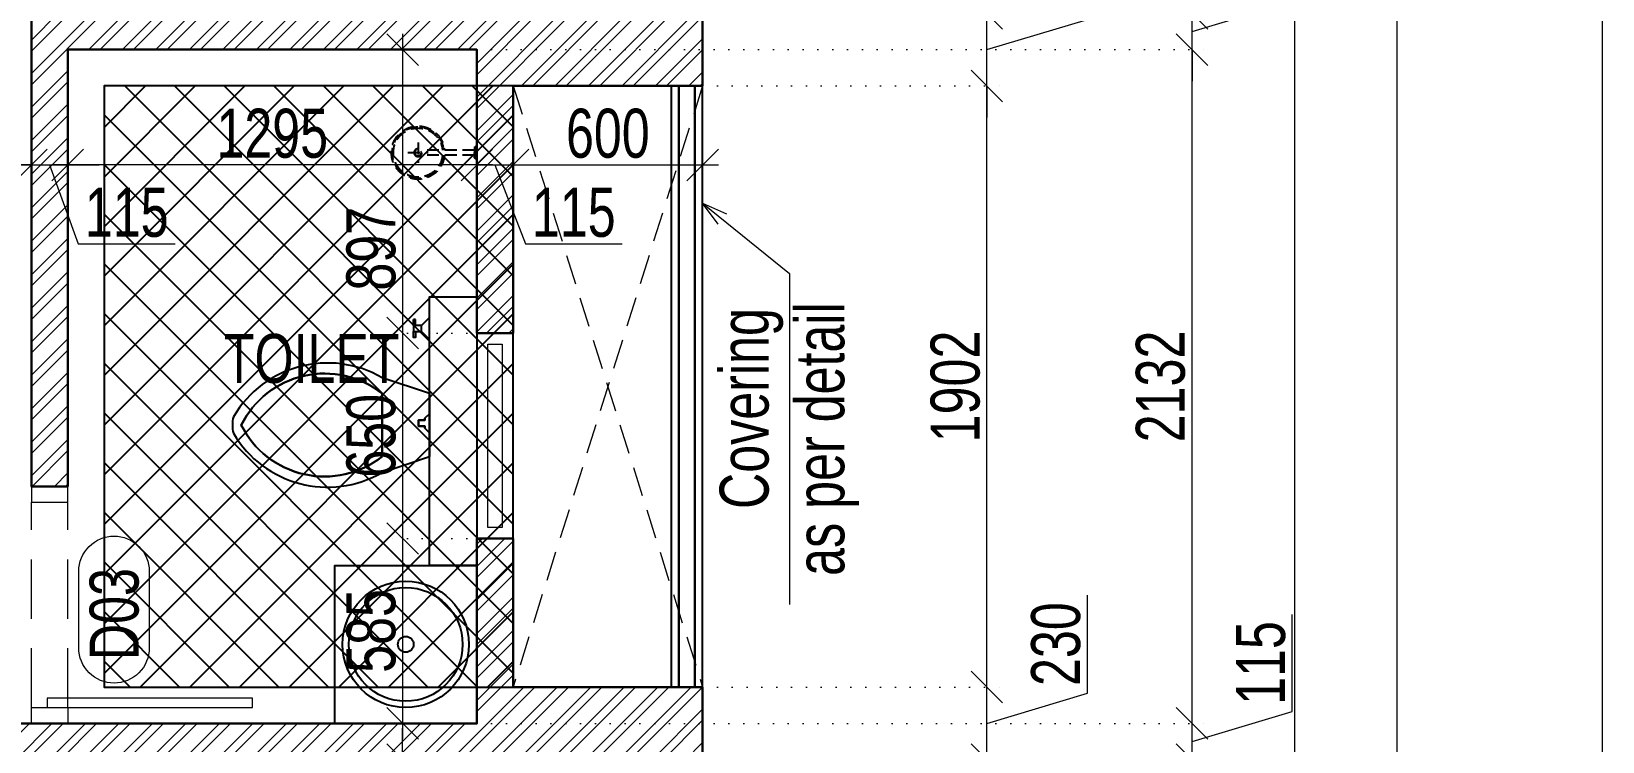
# Model space of a CAD drawing. Header units: inches. Extents: x 785882 to 928568, y 496782 to 576896.
# Drawn here: x 882487 to 887462, y 519789 to 522037 of the extents above; entities that cross this region are included whole.
import ezdxf
from ezdxf.enums import TextEntityAlignment as Align

# ---------------------------------------------------------------- set-up
doc = ezdxf.new("R2010")
doc.units = ezdxf.units.IN
doc.header["$LTSCALE"] = 750
doc.header["$MEASUREMENT"] = 0
for name, pattern in [('DOT', [0.25, 0, -0.25]), ('HIDDEN', [0.375, 0.25, -0.125]), ('HIDDEN2', [0.1875, 0.125, -0.0625])]:
    doc.linetypes.add(name, pattern=pattern)
for name, color, linetype, lineweight in [('DIMENSION WORKING-MSA', 222, 'Continuous', 13), ('DOOR NO-MSA', 4, 'Continuous', 9), ('DOOR-MSA', 50, 'Continuous', 13), ('DOTTED LINE-MSA', 3, 'HIDDEN2', 13), ('ELE-01-MSA', 7, 'Continuous', 30), ('TEXT DETAIL-MSA', 212, 'Continuous', 13), ('TEXT ROOM NAME-MSA', 210, 'Continuous', 13), ('WALL HATCH-MSA', 251, 'Continuous', 9), ('WALL-MSA', 32, 'Continuous', 30), ('WINDOW-MSA', 50, 'Continuous', 13)]:
    doc.layers.add(name, color=color, linetype=linetype, lineweight=lineweight)
for name, color, linetype in [('ELE-02-MSA', 4, 'Continuous'), ('HATCH-SUNK 300MM-MSA', 47, 'Continuous'), ('P.FIXTURE', 7, 'Continuous')]:
    doc.layers.add(name, color=color, linetype=linetype)
doc.styles.add('125', font='swisscl.ttf', dxfattribs={"height": 125})
doc.styles.add('AR', font='swisscl.ttf')
doc.styles.add('ARIAL', font='swisscl.ttf', dxfattribs={"height": 360})
doc.styles.add('Arial-Reg+0.8Sc', font='swisscl.ttf')
doc.styles.add('MtXpl_Swis721_LtCn_B', font='swisscl.ttf')
doc.dimstyles.new('100 K.T', dxfattribs={"dimtxt": 360, "dimasz": 80, "dimexe": 0.18, "dimexo": 0.0625, "dimgap": 1, "dimtad": 1, "dimdec": 0, "dimzin": 0, "dimdsep": 46, "dimtxsty": 'ARIAL', "dimblk": 'DOT', "dimcen": 0.09, "dimse1": 1, "dimse2": 1, "dimclrd": 50, "dimclrt": 256, "dimadec": 0, "dimazin": 0, "dimtfac": 1, "dimtdec": 0, "dimtofl": 0, "dimtmove": 1, "dimatfit": 0, "dimfxl": 1, "dimtolj": 1, "dimtzin": 0, "dimlwd": -1, "dimarcsym": 0})
doc.dimstyles.new('WORKING DIM', dxfattribs={"dimtxt": 155, "dimasz": 100, "dimexe": 50, "dimexo": 0, "dimgap": 20, "dimtad": 1, "dimdec": 0, "dimzin": 0, "dimdsep": 46, "dimtxsty": 'AR', "dimblk": 'OBLIQUE', "dimcen": 0.09, "dimdle": 50, "dimclrd": 256, "dimclre": 250, "dimclrt": 256, "dimadec": 0, "dimazin": 0, "dimtfac": 1, "dimtdec": 0, "dimtofl": 0, "dimtmove": 1, "dimatfit": 0, "dimfxl": 1, "dimtolj": 1, "dimtzin": 0, "dimlwd": -1, "dimlwe": -1, "dimarcsym": 0})
pattern_1 = [(45, (36976.4, 0), (-53.0330086, 53.0330086), []), (45, (37011.755, 0), (-53.0330086, 53.0330086), [])]

# ---------------------------------------------------------------- blocks, each defined once
blk = doc.blocks.new('t4tgg34')
for points in [[(375405.3, -62759.1), (375390.8, -62744.6), (375390.8, -62738.4), (375370.8, -62738.4), (375370.8, -62719.7), (375390.8, -62719.7), (375390.8, -62713.4), (375405.3, -62699), (375405.3, -62635.1), (375255.5, -62585.2, 0.412342), (374784.6, -62708.9, 0.132891), (374784.6, -62761, 0.412336), (375255.5, -62884.7), (375405.3, -62834.8)], [(375255.5, -62834.8, -0.475238), (374809.5, -62734.9, -0.475243), (375255.5, -62635.1)]]:
    blk.add_lwpolyline(points, format="xyb", close=True)
blk.add_lwpolyline([(375255.5, -62834.8), (375255.5, -62635.1, 0.475243), (374809.5, -62734.9, 0.475238), (375255.5, -62834.8, 0.489246)], format="xyb")
blk.add_lwpolyline([(375405.3, -62635.1), (375405.3, -62699), (375390.8, -62713.4), (375390.8, -62719.7), (375370.8, -62719.7), (375370.8, -62738.4), (375390.8, -62738.4), (375390.8, -62744.6), (375405.3, -62759.1), (375405.3, -62699), (375405.3, -62834.8)])
blk = doc.blocks.new('9')
at = {"linetype": 'Continuous'}
for p, q in [((709869.5, -390414.7), (709869.5, -390433.8)), ((709875.9, -390414.7), (709875.9, -390433.8)), ((709875.9, -390433.8), (709869.5, -390433.8))]:
    blk.add_line(p, q, dxfattribs=at)
for points in [[(709875.9, -390395.7), (709875.9, -390376.6), (709869.5, -390376.6), (709869.5, -390395.7)], [(709894.9, -390395.7), (709920.3, -390370.3), (709920.3, -390440.1), (709894.9, -390414.7)]]:
    blk.add_lwpolyline(points, dxfattribs=at)
blk.add_lwpolyline([(709894.9, -390414.7), (709869.5, -390414.7), (709869.5, -390395.7), (709894.9, -390395.7)], close=True, dxfattribs=at)
blk = doc.blocks.new('SHOWE')
at = {"linetype": 'HIDDEN', "ltscale": 0.2}
for p, q in [((3964261.3, -1171717.9), (3964261.3, -1171674.7)), ((3964261.3, -1171674.7), (3964263.3, -1171674.7)), ((3964264.2, -1171676.3), (3964264.2, -1171716.3)), ((3964268.7, -1171680.5), (3964268.7, -1171696.3)), ((3964268.7, -1171688.6), (3964437.5, -1171688.6)), ((3964268.7, -1171712), (3964268.7, -1171696.3)), ((3964268.7, -1171704), (3964437.5, -1171704)), ((3964479.2, -1171696.3), (3964415.6, -1171696.3)), ((3964447.4, -1171664.5), (3964447.4, -1171728.1)), ((3964261.3, -1171717.9), (3964263.3, -1171717.9))]:
    blk.add_line(p, q, dxfattribs=at)
for radius in [12.5, 10.6]:
    blk.add_circle((3964447.4, -1171696.3), radius, dxfattribs=at)
for centre, radius, start, end in [((3964447.4, -1171696.3), 84.1, 185.2383, 174.7617), ((3964447.4, -1171696.3), 81.4, 185.4105, 174.5895), ((3964447.4, -1171696.3), 78, 185.6496, 174.3504), ((3964262.4, -1171676.3), 1.76, 358.0282, 62.0821), ((3964259.8, -1171685.3), 10.1, 28.3436, 64.2104), ((3964262.4, -1171716.3), 1.76, 297.9179, 1.9718), ((3964259.8, -1171707.2), 10.1, 295.7896, 331.6564)]:
    blk.add_arc(centre, radius, start, end, dxfattribs=at)
blk = doc.blocks.new('A$C59c041b7')
at = {"layer": 'HATCH-SUNK 300MM-MSA', "transparency": 33554559}
h = blk.add_hatch(dxfattribs=at)
h.set_pattern_fill('ANSI37', color=256, scale=35)
h.set_pattern_definition([(45, (0, 0), (-78.57724, 78.57724), []), (135, (0, 0), (-78.57724, -78.57724), [])])
h.paths.add_polyline_path([(20726.4, -41339.9), (19431, -41339.9), (19431, -43242.1), (20726.4, -43242.1)])
at = {"layer": 'HATCH-SUNK 300MM-MSA'}
blk.add_lwpolyline([(20726.4, -41339.9), (19431, -41339.9), (19431, -43242.1), (20726.4, -43242.1)], close=True, dxfattribs=at)
blk = doc.blocks.new('_Dot')
at = {"linetype": 'ByBlock', "lineweight": -2}
blk.add_line((-0.5, 0), (-1, 0), dxfattribs=at)
at = {"linetype": 'ByBlock', "const_width": 0.5}
blk.add_lwpolyline([(-0.25, 0, 1), (0.25, 0, 1)], format="xyb", close=True, dxfattribs=at)
blk = doc.blocks.new('Win-Tag-03')
blk.add_lwpolyline([(-130, 120), (130, 120, -0.414214), (250, 0), (250, 0, -0.414214), (130, -120), (-130, -120, -0.414214), (-250, 0), (-250, 0, -0.414214)], format="xyb", close=True)
blk = doc.blocks.new('A$Ca69f7aba')
at = {"layer": 'WINDOW-MSA', "ltscale": 5000}
for points in [[(-750, 0), (-700, 0), (-700, -115), (-750, -115)], [(0, 0), (-50, 0), (-50, -115), (0, -115)], [(-50, -50), (-50, -700), (-80, -700), (-80, -50)]]:
    blk.add_lwpolyline(points, close=True, dxfattribs=at)
at = {"layer": 'WINDOW-MSA', "linetype": 'HIDDEN'}
blk.add_lwpolyline([(-50, 0), (-700, 0)], dxfattribs=at)
at = {"layer": 'WINDOW-MSA', "linetype": 'HIDDEN', "elevation": 0}
blk.add_lwpolyline([(-50, -115), (-700, -115)], dxfattribs=at)
blk = doc.blocks.new('_Oblique')
at = {"color": 0, "linetype": 'ByBlock', "lineweight": -2}
blk.add_line((-0.5, -0.5), (0.5, 0.5), dxfattribs=at)
blk = doc.blocks.new('*D2269')
at = {"layer": 'Defpoints', "color": 0, "ltscale": 0.25, "transparency": 16777216}
for p in [(884612.3, 519961.9), (885512.3, 519961.9), (884612.3, 519731.9)]:
    blk.add_point(p, dxfattribs=at)
at = {"layer": 'DIMENSION WORKING-MSA', "ltscale": 0.25, "transparency": 16777216}
for p, q in [((885830.7, 519942.4), (885830.7, 520253.1)), ((885512.3, 519961.9), (885512.3, 520061.9)), ((885512.3, 519731.9), (885512.3, 519961.9)), ((885512.3, 519846.9), (885830.7, 519942.4)), ((885512.3, 519731.9), (885512.3, 519631.9))]:
    blk.add_line(p, q, dxfattribs=at)
at = {"layer": 'DIMENSION WORKING-MSA', "color": 250, "linetype": 'DOT', "ltscale": 0.25, "transparency": 16777216}
for p, q in [((884612.3, 519961.9), (885562.3, 519961.9)), ((884612.3, 519731.9), (885562.3, 519731.9))]:
    blk.add_line(p, q, dxfattribs=at)
at = {"layer": 'DIMENSION WORKING-MSA', "ltscale": 0.25, "transparency": 16777216, "xscale": 100, "yscale": 100, "zscale": 100}
for p, rotation in [((885512.3, 519961.9), 270), ((885512.3, 519731.9), 90)]:
    blk.add_blockref('_Oblique', p, dxfattribs=dict(at, rotation=rotation))
at = {"layer": 'DIMENSION WORKING-MSA', "ltscale": 0.25, "transparency": 16777216, "insert": (885731.3, 520097.7), "char_height": 155, "attachment_point": 5, "rotation": 90, "style": 'AR'}
blk.add_mtext('\\A1;230', dxfattribs=at)
blk = doc.blocks.new('*D2270')
at = {"layer": 'Defpoints', "color": 0, "ltscale": 0.25, "transparency": 16777216}
for p in [(884612.3, 521864.1), (885512.3, 521864.1), (884612.3, 519961.9)]:
    blk.add_point(p, dxfattribs=at)
at = {"layer": 'DIMENSION WORKING-MSA', "ltscale": 0.25, "transparency": 16777216}
blk.add_line((885512.3, 519911.9), (885512.3, 521914.1), dxfattribs=at)
at = {"layer": 'DIMENSION WORKING-MSA', "color": 250, "linetype": 'DOT', "ltscale": 0.25, "transparency": 16777216}
for p, q in [((884612.3, 521864.1), (885562.3, 521864.1)), ((884612.3, 519961.9), (885562.3, 519961.9))]:
    blk.add_line(p, q, dxfattribs=at)
at = {"layer": 'DIMENSION WORKING-MSA', "ltscale": 0.25, "transparency": 16777216, "xscale": 100, "yscale": 100, "zscale": 100}
for p, rotation in [((885512.3, 521864.1), 90), ((885512.3, 519961.9), 270)]:
    blk.add_blockref('_Oblique', p, dxfattribs=dict(at, rotation=rotation))
at = {"layer": 'DIMENSION WORKING-MSA', "ltscale": 0.25, "transparency": 16777216, "insert": (885412.9, 520913), "char_height": 155, "attachment_point": 5, "rotation": 90, "style": 'AR'}
blk.add_mtext('\\A1;1902', dxfattribs=at)
blk = doc.blocks.new('*D2271')
at = {"layer": 'Defpoints', "color": 0, "ltscale": 0.25, "transparency": 16777216}
for p in [(884612.3, 522094.1), (885512.3, 522094.1), (884612.3, 521864.1)]:
    blk.add_point(p, dxfattribs=at)
at = {"layer": 'DIMENSION WORKING-MSA', "ltscale": 0.25, "transparency": 16777216}
for p, q in [((885830.7, 522074.6), (885830.7, 522385.3)), ((885512.3, 522094.1), (885512.3, 522194.1)), ((885512.3, 521864.1), (885512.3, 522094.1)), ((885512.3, 521979.1), (885830.7, 522074.6)), ((885512.3, 521864.1), (885512.3, 521764.1))]:
    blk.add_line(p, q, dxfattribs=at)
at = {"layer": 'DIMENSION WORKING-MSA', "color": 250, "linetype": 'DOT', "ltscale": 0.25, "transparency": 16777216}
for p, q in [((884612.3, 522094.1), (885562.3, 522094.1)), ((884612.3, 521864.1), (885562.3, 521864.1))]:
    blk.add_line(p, q, dxfattribs=at)
at = {"layer": 'DIMENSION WORKING-MSA', "ltscale": 0.25, "transparency": 16777216, "xscale": 100, "yscale": 100, "zscale": 100}
for p, rotation in [((885512.3, 522094.1), 270), ((885512.3, 521864.1), 90)]:
    blk.add_blockref('_Oblique', p, dxfattribs=dict(at, rotation=rotation))
at = {"layer": 'DIMENSION WORKING-MSA', "ltscale": 0.25, "transparency": 16777216, "insert": (885731.3, 522229.9), "char_height": 155, "attachment_point": 5, "rotation": 90, "style": 'AR'}
blk.add_mtext('\\A1;230', dxfattribs=at)
blk = doc.blocks.new('*D2198')
at = {"layer": 'Defpoints', "color": 0, "ltscale": 0.25, "transparency": 16777216}
for p in [(883897.3, 519846.9), (886162.3, 519846.9), (884612.3, 519731.9)]:
    blk.add_point(p, dxfattribs=at)
at = {"layer": 'DIMENSION WORKING-MSA', "ltscale": 0.25, "transparency": 16777216}
for p, q in [((886479.5, 519884.5), (886479.5, 520191.4)), ((886162.3, 519846.9), (886162.3, 519946.9)), ((886162.3, 519789.4), (886479.5, 519884.5)), ((886162.3, 519731.9), (886162.3, 519846.9)), ((886162.3, 519731.9), (886162.3, 519631.9))]:
    blk.add_line(p, q, dxfattribs=at)
at = {"layer": 'DIMENSION WORKING-MSA', "color": 250, "linetype": 'DOT', "ltscale": 0.25, "transparency": 16777216}
for p, q in [((883897.3, 519846.9), (886212.3, 519846.9)), ((884612.3, 519731.9), (886212.3, 519731.9))]:
    blk.add_line(p, q, dxfattribs=at)
at = {"layer": 'DIMENSION WORKING-MSA', "ltscale": 0.25, "transparency": 16777216, "xscale": 100, "yscale": 100, "zscale": 100}
for p, rotation in [((886162.3, 519846.9), 270), ((886162.3, 519731.9), 90)]:
    blk.add_blockref('_Oblique', p, dxfattribs=dict(at, rotation=rotation))
at = {"layer": 'DIMENSION WORKING-MSA', "ltscale": 0.25, "transparency": 16777216, "insert": (886380.4, 520037.9), "char_height": 155, "attachment_point": 5, "rotation": 90, "style": 'AR'}
blk.add_mtext('\\A1;115', dxfattribs=at)
blk = doc.blocks.new('*D2199')
at = {"layer": 'Defpoints', "color": 0, "ltscale": 0.25, "transparency": 16777216}
for p in [(883897.3, 521979.1), (886162.3, 521979.1), (883897.3, 519846.9)]:
    blk.add_point(p, dxfattribs=at)
at = {"layer": 'DIMENSION WORKING-MSA', "ltscale": 0.25, "transparency": 16777216}
blk.add_line((886162.3, 519796.9), (886162.3, 522029.1), dxfattribs=at)
at = {"layer": 'DIMENSION WORKING-MSA', "color": 250, "linetype": 'DOT', "ltscale": 0.25, "transparency": 16777216}
for p, q in [((883897.3, 521979.1), (886212.3, 521979.1)), ((883897.3, 519846.9), (886212.3, 519846.9))]:
    blk.add_line(p, q, dxfattribs=at)
at = {"layer": 'DIMENSION WORKING-MSA', "ltscale": 0.25, "transparency": 16777216, "xscale": 100, "yscale": 100, "zscale": 100}
for p, rotation in [((886162.3, 521979.1), 90), ((886162.3, 519846.9), 270)]:
    blk.add_blockref('_Oblique', p, dxfattribs=dict(at, rotation=rotation))
at = {"layer": 'DIMENSION WORKING-MSA', "ltscale": 0.25, "transparency": 16777216, "insert": (886062.9, 520913), "char_height": 155, "attachment_point": 5, "rotation": 90, "style": 'AR'}
blk.add_mtext('\\A1;2132', dxfattribs=at)
blk = doc.blocks.new('*D2200')
at = {"layer": 'Defpoints', "color": 0, "ltscale": 0.25, "transparency": 16777216}
for p in [(884612.3, 522094.1), (886162.3, 522094.1), (883897.3, 521979.1)]:
    blk.add_point(p, dxfattribs=at)
at = {"layer": 'DIMENSION WORKING-MSA', "ltscale": 0.25, "transparency": 16777216}
for p, q in [((886479.5, 522131.7), (886479.5, 522438.6)), ((886162.3, 522094.1), (886162.3, 522194.1)), ((886162.3, 522036.6), (886479.5, 522131.7)), ((886162.3, 521979.1), (886162.3, 522094.1)), ((886162.3, 521979.1), (886162.3, 521879.1))]:
    blk.add_line(p, q, dxfattribs=at)
at = {"layer": 'DIMENSION WORKING-MSA', "color": 250, "linetype": 'DOT', "ltscale": 0.25, "transparency": 16777216}
for p, q in [((884612.3, 522094.1), (886212.3, 522094.1)), ((883897.3, 521979.1), (886212.3, 521979.1))]:
    blk.add_line(p, q, dxfattribs=at)
at = {"layer": 'DIMENSION WORKING-MSA', "ltscale": 0.25, "transparency": 16777216, "xscale": 100, "yscale": 100, "zscale": 100}
for p, rotation in [((886162.3, 522094.1), 270), ((886162.3, 521979.1), 90)]:
    blk.add_blockref('_Oblique', p, dxfattribs=dict(at, rotation=rotation))
at = {"layer": 'DIMENSION WORKING-MSA', "ltscale": 0.25, "transparency": 16777216, "insert": (886380.4, 522285.1), "char_height": 155, "attachment_point": 5, "rotation": 90, "style": 'AR'}
blk.add_mtext('\\A1;115', dxfattribs=at)
blk = doc.blocks.new('*D2187')
at = {"layer": 'Defpoints', "color": 0, "ltscale": 0.25, "transparency": 16777216}
for p in [(884012.3, 563204), (886812.3, 563204), (884012.3, 504339.5)]:
    blk.add_point(p, dxfattribs=at)
at = {"layer": 'DIMENSION WORKING-MSA', "ltscale": 0.25, "transparency": 16777216}
blk.add_line((886812.3, 504289.5), (886812.3, 563254), dxfattribs=at)
at = {"layer": 'DIMENSION WORKING-MSA', "color": 250, "linetype": 'DOT', "ltscale": 0.25, "transparency": 16777216}
for p, q in [((884012.3, 563204), (886862.3, 563204)), ((884012.3, 504339.5), (886862.3, 504339.5))]:
    blk.add_line(p, q, dxfattribs=at)
at = {"layer": 'DIMENSION WORKING-MSA', "ltscale": 0.25, "transparency": 16777216, "xscale": 100, "yscale": 100, "zscale": 100}
for p, rotation in [((886812.3, 563204), 90), ((886812.3, 504339.5), 270)]:
    blk.add_blockref('_Oblique', p, dxfattribs=dict(at, rotation=rotation))
at = {"layer": 'DIMENSION WORKING-MSA', "ltscale": 0.25, "transparency": 16777216, "insert": (886712.9, 533771.7), "char_height": 155, "attachment_point": 5, "rotation": 90, "style": 'AR'}
blk.add_mtext('\\A1;58865', dxfattribs=at)
blk = doc.blocks.new('*D1321')
at = {"layer": 'Defpoints', "color": 0, "ltscale": 0.25, "transparency": 16777216}
for p in [(883662.3, 519731.9), (883912.3, 519731.9), (883912.3, 519514)]:
    blk.add_point(p, dxfattribs=at)
at = {"layer": 'DIMENSION WORKING-MSA', "ltscale": 0.25, "transparency": 16777216}
for p, q in [((883662.3, 519731.9), (883662.3, 519831.9)), ((883662.3, 519514), (883662.3, 519731.9)), ((883662.3, 519622.9), (883412.3, 519527.5)), ((883412.3, 519527.5), (883412.3, 519217)), ((883662.3, 519514), (883662.3, 519414))]:
    blk.add_line(p, q, dxfattribs=at)
at = {"layer": 'DIMENSION WORKING-MSA', "color": 250, "linetype": 'DOT', "ltscale": 0.25, "transparency": 16777216}
for p, q in [((883912.3, 519731.9), (883612.3, 519731.9)), ((883912.3, 519514), (883612.3, 519514))]:
    blk.add_line(p, q, dxfattribs=at)
at = {"layer": 'DIMENSION WORKING-MSA', "ltscale": 0.25, "transparency": 16777216, "xscale": 100, "yscale": 100, "zscale": 100}
for p, rotation in [((883662.3, 519731.9), 270), ((883662.3, 519514), 90)]:
    blk.add_blockref('_Oblique', p, dxfattribs=dict(at, rotation=rotation))
at = {"layer": 'DIMENSION WORKING-MSA', "ltscale": 0.25, "transparency": 16777216, "insert": (883312.9, 519372.2), "char_height": 155, "attachment_point": 5, "rotation": 90, "style": 'AR'}
blk.add_mtext('\\A1;218', dxfattribs=at)
blk = doc.blocks.new('*D1322')
at = {"layer": 'Defpoints', "color": 0, "ltscale": 0.25, "transparency": 16777216}
for p in [(883662.3, 521979.1, 0), (883662.3, 521081.9), (883912.3, 521081.9)]:
    blk.add_point(p, dxfattribs=at)
at = {"layer": 'DIMENSION WORKING-MSA', "ltscale": 0.25, "transparency": 16777216}
blk.add_line((883662.3, 522029.1), (883662.3, 521031.9), dxfattribs=at)
at = {"layer": 'DIMENSION WORKING-MSA', "color": 250, "linetype": 'DOT', "ltscale": 0.25, "transparency": 16777216}
for p, q in [((883662.3, 521979.1), (883712.3, 521979.1)), ((883912.3, 521081.9), (883612.3, 521081.9))]:
    blk.add_line(p, q, dxfattribs=at)
at = {"layer": 'DIMENSION WORKING-MSA', "ltscale": 0.25, "transparency": 16777216, "xscale": 100, "yscale": 100, "zscale": 100}
for p, rotation in [((883662.3, 521979.1), 90), ((883662.3, 521081.9), 270)]:
    blk.add_blockref('_Oblique', p, dxfattribs=dict(at, rotation=rotation))
at = {"layer": 'DIMENSION WORKING-MSA', "ltscale": 0.25, "transparency": 16777216, "insert": (883562.9, 521349), "char_height": 155, "attachment_point": 5, "rotation": 90, "style": 'AR'}
blk.add_mtext('\\A1;897', dxfattribs=at)
blk = doc.blocks.new('*D1323')
at = {"layer": 'Defpoints', "color": 0, "ltscale": 0.25, "transparency": 16777216}
for p in [(883912.3, 521081.9), (883662.3, 520431.9), (883912.3, 520431.9)]:
    blk.add_point(p, dxfattribs=at)
at = {"layer": 'DIMENSION WORKING-MSA', "ltscale": 0.25, "transparency": 16777216}
blk.add_line((883662.3, 521131.9), (883662.3, 520381.9), dxfattribs=at)
at = {"layer": 'DIMENSION WORKING-MSA', "color": 250, "linetype": 'DOT', "ltscale": 0.25, "transparency": 16777216}
for p, q in [((883912.3, 521081.9), (883612.3, 521081.9)), ((883912.3, 520431.9), (883612.3, 520431.9))]:
    blk.add_line(p, q, dxfattribs=at)
at = {"layer": 'DIMENSION WORKING-MSA', "ltscale": 0.25, "transparency": 16777216, "xscale": 100, "yscale": 100, "zscale": 100}
for p, rotation in [((883662.3, 521081.9), 90), ((883662.3, 520431.9), 270)]:
    blk.add_blockref('_Oblique', p, dxfattribs=dict(at, rotation=rotation))
at = {"layer": 'DIMENSION WORKING-MSA', "ltscale": 0.25, "transparency": 16777216, "insert": (883562.9, 520756.9), "char_height": 155, "attachment_point": 5, "rotation": 90, "style": 'AR'}
blk.add_mtext('\\A1;650', dxfattribs=at)
blk = doc.blocks.new('*D1324')
at = {"layer": 'Defpoints', "color": 0, "ltscale": 0.25, "transparency": 16777216}
for p in [(883912.3, 520431.9), (883662.3, 519846.9), (883662.3, 519846.9)]:
    blk.add_point(p, dxfattribs=at)
at = {"layer": 'DIMENSION WORKING-MSA', "ltscale": 0.25, "transparency": 16777216}
blk.add_line((883662.3, 520481.9), (883662.3, 519796.9), dxfattribs=at)
at = {"layer": 'DIMENSION WORKING-MSA', "color": 250, "linetype": 'DOT', "ltscale": 0.25, "transparency": 16777216}
for p, q in [((883912.3, 520431.9), (883612.3, 520431.9)), ((883662.3, 519846.9), (883712.3, 519846.9))]:
    blk.add_line(p, q, dxfattribs=at)
at = {"layer": 'DIMENSION WORKING-MSA', "ltscale": 0.25, "transparency": 16777216, "xscale": 100, "yscale": 100, "zscale": 100}
for p, rotation in [((883662.3, 520431.9), 90), ((883662.3, 519846.9), 270)]:
    blk.add_blockref('_Oblique', p, dxfattribs=dict(at, rotation=rotation))
at = {"layer": 'DIMENSION WORKING-MSA', "ltscale": 0.25, "transparency": 16777216, "insert": (883562.9, 520139.4), "char_height": 155, "attachment_point": 5, "rotation": 90, "style": 'AR'}
blk.add_mtext('\\A1;585', dxfattribs=at)
blk = doc.blocks.new('*D1338')
at = {"layer": 'Defpoints', "color": 0, "ltscale": 0.25, "transparency": 16777216}
for p in [(882486.9, 520596.9), (882179.7, 519846.9), (882486.9, 519846.9)]:
    blk.add_point(p, dxfattribs=at)
at = {"layer": 'DIMENSION WORKING-MSA', "ltscale": 0.25, "transparency": 16777216}
blk.add_line((882179.7, 520646.9), (882179.7, 519796.9), dxfattribs=at)
at = {"layer": 'DIMENSION WORKING-MSA', "color": 250, "linetype": 'DOT', "ltscale": 0.25, "transparency": 16777216}
for p, q in [((882486.9, 520596.9), (882129.7, 520596.9)), ((882486.9, 519846.9), (882129.7, 519846.9))]:
    blk.add_line(p, q, dxfattribs=at)
at = {"layer": 'DIMENSION WORKING-MSA', "ltscale": 0.25, "transparency": 16777216, "xscale": 100, "yscale": 100, "zscale": 100}
for p, rotation in [((882179.7, 520596.9), 90), ((882179.7, 519846.9), 270)]:
    blk.add_blockref('_Oblique', p, dxfattribs=dict(at, rotation=rotation))
at = {"layer": 'DIMENSION WORKING-MSA', "ltscale": 0.25, "transparency": 16777216, "insert": (882080.4, 520221.9), "char_height": 155, "attachment_point": 5, "rotation": 90, "style": 'AR'}
blk.add_mtext('\\A1;750', dxfattribs=at)
blk = doc.blocks.new('*D1259')
at = {"layer": 'Defpoints', "color": 0, "ltscale": 0.25, "transparency": 16777216}
for p in [(882601.9, 521614.1, 0), (882601.9, 521614.1), (883897.3, 521614.1)]:
    blk.add_point(p, dxfattribs=at)
at = {"layer": 'DIMENSION WORKING-MSA', "color": 250, "linetype": 'DOT', "ltscale": 0.25, "transparency": 16777216}
for p, q in [((882601.9, 521614.1), (882601.9, 521664.1)), ((883897.3, 521614.1), (883897.3, 521664.1))]:
    blk.add_line(p, q, dxfattribs=at)
at = {"layer": 'DIMENSION WORKING-MSA', "ltscale": 0.25, "transparency": 16777216}
blk.add_line((883947.3, 521614.1), (882551.9, 521614.1), dxfattribs=at)
at = {"layer": 'DIMENSION WORKING-MSA', "ltscale": 0.25, "transparency": 16777216, "xscale": 100, "yscale": 100, "zscale": 100, "rotation": 180}
blk.add_blockref('_Oblique', (882601.9, 521614.1), dxfattribs=at)
at = {"layer": 'DIMENSION WORKING-MSA', "ltscale": 0.25, "transparency": 16777216, "xscale": 100, "yscale": 100, "zscale": 100}
blk.add_blockref('_Oblique', (883897.3, 521614.1), dxfattribs=at)
at = {"layer": 'DIMENSION WORKING-MSA', "ltscale": 0.25, "transparency": 16777216, "insert": (883249.6, 521713.4), "char_height": 155, "attachment_point": 5, "style": 'AR'}
blk.add_mtext('\\A1;1295', dxfattribs=at)
blk = doc.blocks.new('*D1260')
at = {"layer": 'Defpoints', "color": 0, "ltscale": 0.25, "transparency": 16777216}
for p in [(883897.3, 521614.1), (884012.3, 521614.1), (884012.3, 521614.1)]:
    blk.add_point(p, dxfattribs=at)
at = {"layer": 'DIMENSION WORKING-MSA', "color": 250, "linetype": 'DOT', "ltscale": 0.25, "transparency": 16777216}
for p, q in [((883897.3, 521614.1), (883897.3, 521664.1)), ((884012.3, 521614.1), (884012.3, 521664.1))]:
    blk.add_line(p, q, dxfattribs=at)
at = {"layer": 'DIMENSION WORKING-MSA', "ltscale": 0.25, "transparency": 16777216}
for p, q in [((883897.3, 521614.1), (883797.3, 521614.1)), ((883897.3, 521614.1), (884012.3, 521614.1)), ((883954.8, 521614.1), (884051, 521364.1)), ((884012.3, 521614.1), (884112.3, 521614.1)), ((884051, 521364.1), (884357.9, 521364.1))]:
    blk.add_line(p, q, dxfattribs=at)
at = {"layer": 'DIMENSION WORKING-MSA', "ltscale": 0.25, "transparency": 16777216, "xscale": 100, "yscale": 100, "zscale": 100}
blk.add_blockref('_Oblique', (883897.3, 521614.1), dxfattribs=at)
at = {"layer": 'DIMENSION WORKING-MSA', "ltscale": 0.25, "transparency": 16777216, "xscale": 100, "yscale": 100, "zscale": 100, "rotation": 180}
blk.add_blockref('_Oblique', (884012.3, 521614.1), dxfattribs=at)
at = {"layer": 'DIMENSION WORKING-MSA', "ltscale": 0.25, "transparency": 16777216, "insert": (884204.5, 521463.1), "char_height": 155, "attachment_point": 5, "style": 'AR'}
blk.add_mtext('\\A1;115', dxfattribs=at)
blk = doc.blocks.new('*D1261')
at = {"layer": 'Defpoints', "color": 0, "ltscale": 0.25, "transparency": 16777216}
for p in [(884012.3, 521614.1), (884612.3, 521614.1), (884612.3, 521614.1)]:
    blk.add_point(p, dxfattribs=at)
at = {"layer": 'DIMENSION WORKING-MSA', "color": 250, "linetype": 'DOT', "ltscale": 0.25, "transparency": 16777216}
for p, q in [((884012.3, 521614.1), (884012.3, 521664.1)), ((884612.3, 521614.1), (884612.3, 521664.1))]:
    blk.add_line(p, q, dxfattribs=at)
at = {"layer": 'DIMENSION WORKING-MSA', "ltscale": 0.25, "transparency": 16777216}
blk.add_line((883962.3, 521614.1), (884662.3, 521614.1), dxfattribs=at)
at = {"layer": 'DIMENSION WORKING-MSA', "ltscale": 0.25, "transparency": 16777216, "xscale": 100, "yscale": 100, "zscale": 100, "rotation": 180}
blk.add_blockref('_Oblique', (884012.3, 521614.1), dxfattribs=at)
at = {"layer": 'DIMENSION WORKING-MSA', "ltscale": 0.25, "transparency": 16777216, "xscale": 100, "yscale": 100, "zscale": 100}
blk.add_blockref('_Oblique', (884612.3, 521614.1), dxfattribs=at)
at = {"layer": 'DIMENSION WORKING-MSA', "ltscale": 0.25, "transparency": 16777216, "insert": (884312.3, 521713.4), "char_height": 155, "attachment_point": 5, "style": 'AR'}
blk.add_mtext('\\A1;600', dxfattribs=at)
blk = doc.blocks.new('*D1262')
at = {"layer": 'Defpoints', "color": 0, "ltscale": 0.25, "transparency": 16777216}
for p in [(882486.9, 521614.1), (882601.9, 521614.1, 0), (882601.9, 521614.1)]:
    blk.add_point(p, dxfattribs=at)
at = {"layer": 'DIMENSION WORKING-MSA', "color": 250, "linetype": 'DOT', "ltscale": 0.25, "transparency": 16777216}
for p, q in [((882486.9, 521614.1), (882486.9, 521664.1)), ((882601.9, 521614.1), (882601.9, 521664.1))]:
    blk.add_line(p, q, dxfattribs=at)
at = {"layer": 'DIMENSION WORKING-MSA', "ltscale": 0.25, "transparency": 16777216}
for p, q in [((882486.9, 521614.1), (882386.9, 521614.1)), ((882486.9, 521614.1), (882601.9, 521614.1)), ((882544.4, 521614.1), (882635.3, 521364.1)), ((882601.9, 521614.1), (882701.9, 521614.1)), ((882635.3, 521364.1), (882942.2, 521364.1))]:
    blk.add_line(p, q, dxfattribs=at)
at = {"layer": 'DIMENSION WORKING-MSA', "ltscale": 0.25, "transparency": 16777216, "xscale": 100, "yscale": 100, "zscale": 100}
blk.add_blockref('_Oblique', (882486.9, 521614.1), dxfattribs=at)
at = {"layer": 'DIMENSION WORKING-MSA', "ltscale": 0.25, "transparency": 16777216, "xscale": 100, "yscale": 100, "zscale": 100, "rotation": 180}
blk.add_blockref('_Oblique', (882601.9, 521614.1), dxfattribs=at)
at = {"layer": 'DIMENSION WORKING-MSA', "ltscale": 0.25, "transparency": 16777216, "insert": (882788.7, 521463.1), "char_height": 155, "attachment_point": 5, "style": 'AR'}
blk.add_mtext('\\A1;115', dxfattribs=at)
blk = doc.blocks.new('*D1263')
at = {"layer": 'Defpoints', "color": 0, "ltscale": 0.25, "transparency": 16777216}
for p in [(879211, 521614.1), (882486.9, 521614.1), (882486.9, 521614.1)]:
    blk.add_point(p, dxfattribs=at)
at = {"layer": 'DIMENSION WORKING-MSA', "color": 250, "linetype": 'DOT', "ltscale": 0.25, "transparency": 16777216}
for p, q in [((879211, 521614.1), (879211, 521664.1)), ((882486.9, 521614.1), (882486.9, 521564.1))]:
    blk.add_line(p, q, dxfattribs=at)
at = {"layer": 'DIMENSION WORKING-MSA', "ltscale": 0.25, "transparency": 16777216}
blk.add_line((879161, 521614.1), (882536.9, 521614.1), dxfattribs=at)
at = {"layer": 'DIMENSION WORKING-MSA', "ltscale": 0.25, "transparency": 16777216, "xscale": 100, "yscale": 100, "zscale": 100, "rotation": 180}
blk.add_blockref('_Oblique', (879211, 521614.1), dxfattribs=at)
at = {"layer": 'DIMENSION WORKING-MSA', "ltscale": 0.25, "transparency": 16777216, "xscale": 100, "yscale": 100, "zscale": 100}
blk.add_blockref('_Oblique', (882486.9, 521614.1), dxfattribs=at)
at = {"layer": 'DIMENSION WORKING-MSA', "ltscale": 0.25, "transparency": 16777216, "insert": (880848.9, 521713.5), "char_height": 155, "attachment_point": 5, "style": 'AR'}
blk.add_mtext('\\A1;3276', dxfattribs=at)

msp = doc.modelspace()

# ---------------------------------------------------------------- hatches: boundary and pattern name
at = {"layer": 'WALL HATCH-MSA'}
h = msp.add_hatch(dxfattribs=at)
h.set_pattern_fill('ANSI32', color=256, scale=200)
h.set_pattern_definition(pattern_1)
h.paths.add_polyline_path([(882486.9, 522094.1), (882486.9, 520596.9), (882601.9, 520596.9), (882601.9, 521979.1), (883897.3, 521979.1), (883897.3, 521081.9), (884012.3, 521081.9), (884012.3, 521864.1), (884612.3, 521864.1), (884612.3, 522094.1)])
h = msp.add_hatch(dxfattribs=at)
h.set_pattern_fill('ANSI32', color=256, scale=200)
h.set_pattern_definition(pattern_1)
h.paths.add_polyline_path([(884612.3, 519731.9), (884612.3, 519961.9), (884012.3, 519961.9), (884012.3, 520431.9), (883897.3, 520431.9), (883897.3, 519846.9), (879096, 519846.9), (879096, 519231.9), (879211, 519231.9), (879211, 519731.9), (882601.9, 519731.9), (882601.9, 519031.9), (882716.9, 519031.9), (882716.9, 519731.9), (883897.3, 519731.9), (883897.3, 519514), (884012.3, 519514), (884012.3, 519731.9)])

# ---------------------------------------------------------------- linework, layer by layer
at = {"layer": 'Defpoints', "color": 1, "lineweight": 0}
for points in [[(887462.3, 566054), (859835.9, 566054), (859835.9, 501489.5), (887462.3, 501489.5)], [(886812.3, 565404), (860485.9, 565404), (860485.9, 502139.5), (886812.3, 502139.5)], [(886487.3, 565079), (860810.9, 565079), (860810.9, 502464.5), (886487.3, 502464.5)], [(886162.3, 564754), (861135.9, 564754), (861135.9, 502789.5), (886162.3, 502789.5)], [(885512.3, 564104), (861785.9, 564104), (861785.9, 503439.5), (885512.3, 503439.5)]]:
    msp.add_lwpolyline(points, close=True, dxfattribs=at)
at = {"layer": 'DOTTED LINE-MSA'}
for points in [[(884012.3, 521864.1), (884612.3, 519961.9)], [(884612.3, 521864.1), (884012.3, 519961.9)]]:
    msp.add_lwpolyline(points, dxfattribs=at)
at = {"layer": 'ELE-01-MSA'}
for p, q in [((884537.3, 521864.1), (884537.3, 519961.9)), ((884587.3, 519961.9), (884587.3, 521864.1))]:
    msp.add_line(p, q, dxfattribs=at)
at = {"layer": 'ELE-02-MSA'}
for p, q in [((884512.3, 521864.1), (884512.3, 519961.9)), ((884612.3, 519961.9), (884612.3, 521864.1))]:
    msp.add_line(p, q, dxfattribs=at)
at = {"layer": 'P.FIXTURE'}
for points in [[(883747.3, 520346.9), (883747.3, 521196.9), (883897.3, 521196.9), (883897.3, 520346.9)], [(883897.3, 519846.9), (883447.3, 519846.9), (883447.3, 520346.9), (883897.3, 520346.9)]]:
    msp.add_lwpolyline(points, close=True, dxfattribs=at)
for radius in [200, 180, 25]:
    msp.add_circle((883672.3, 520096.9), radius, dxfattribs=at)
at = {"layer": 'WALL-MSA'}
for p, q in [((882486.9, 522094.1, 0), (882486.9, 520596.9)), ((884612.3, 521864.1), (884612.3, 522094.1)), ((882601.9, 521979.1, 0), (882601.9, 520596.9, 0)), ((882601.9, 521979.1, 0), (883897.3, 521979.1)), ((883897.3, 521081.9), (883897.3, 521979.1)), ((884012.3, 521864.1), (884612.3, 521864.1)), ((884012.3, 521081.9), (884012.3, 521864.1)), ((883897.3, 521081.9), (884012.3, 521081.9)), ((882486.9, 520596.9), (882601.9, 520596.9, 0)), ((883897.3, 520431.9), (884012.3, 520431.9)), ((883897.3, 519846.9), (883897.3, 520431.9)), ((884012.3, 519961.9), (884012.3, 520431.9)), ((884612.3, 519961.9), (884012.3, 519961.9)), ((884612.3, 519731.9), (884612.3, 519961.9)), ((883897.3, 519846.9), (879096, 519846.9))]:
    msp.add_line(p, q, dxfattribs=at)
at = {"layer": 'WINDOW-MSA'}
for p, q in [((883897.3, 521081.9), (883897.3, 520431.9)), ((884012.3, 520431.9), (884012.3, 521081.9))]:
    msp.add_line(p, q, dxfattribs=at)
msp.add_lwpolyline([(883977.3, 521046.9), (883977.3, 520466.9), (883932.3, 520466.9), (883932.3, 521046.9)], close=True, dxfattribs=at)

# ---------------------------------------------------------------- block references
at = {"layer": 'DOOR NO-MSA', "xscale": 0.9300595238095237, "yscale": 0.9300595238095237, "zscale": 0.9300595238095237, "rotation": 89.99999999999993}
msp.add_blockref('Win-Tag-03', (882748.5, 520206.9, 0), dxfattribs=at)
at = {"layer": 'DOOR-MSA', "xscale": -1, "rotation": 90}
msp.add_blockref('A$Ca69f7aba', (882486.9, 519846.9), dxfattribs=at)
at = {"layer": 'HATCH-SUNK 300MM-MSA'}
msp.add_blockref('A$C59c041b7', (863285.9, 563204), dxfattribs=at)
at = {"layer": 'P.FIXTURE', "lineweight": 30, "xscale": -1}
msp.add_blockref('SHOWE', (4848158.6, 1693349.3), dxfattribs=at)
at = {"layer": 'P.FIXTURE', "xscale": -1, "rotation": 180}
msp.add_blockref('9', (173826.9, 130691.7), dxfattribs=at)
at = {"layer": 'P.FIXTURE'}
msp.add_blockref('t4tgg34', (508342, 583525.9), dxfattribs=at)

# ---------------------------------------------------------------- texts
at = {"layer": 'DOOR NO-MSA', "style": 'Arial-Reg+0.8Sc'}
msp.add_text('D03', height=155, rotation=90, dxfattribs=at).set_placement((882748.7, 520192.7, 0), align=Align.MIDDLE_CENTER)
at = {"layer": 'TEXT DETAIL-MSA', "style": '125'}
for s, p in [('Covering', (884743.8, 520843.2)), ('as per detail', (884983.5, 520746.5))]:
    msp.add_text(s, height=155, rotation=90, dxfattribs=at).set_placement(p, align=Align.MIDDLE_CENTER)
at = {"layer": 'TEXT ROOM NAME-MSA', "lineweight": 0, "style": 'MtXpl_Swis721_LtCn_B'}
msp.add_text('TOILET', height=155, dxfattribs=at).set_placement((883096.3, 520924.4, 0))

# ---------------------------------------------------------------- dimensions: what is measured, and where the dimension line sits
at = {"layer": 'DIMENSION WORKING-MSA', "ltscale": 0.25}
for base, p1, p2, angle, picture, middle in [((886812.2949536, 563203.9564724), (884012.2949531, 504339.4564721), (884012.2949531, 563203.9564724), 90, '*D2187', (886712.915858, 533771.7064723)), ((886162.3, 522094.1), (883897.3, 521979.1), (884612.3, 522094.1), 90, '*D2200', (886380.4, 522151.7)), ((885512.3, 522094.1), (884612.3, 521864.1), (884612.3, 522094.1), 90, '*D2271', (885731.3, 522094.6)), ((886162.3, 521979.1), (883897.3, 519846.9), (883897.3, 521979.1), 90, '*D2199', (886062.9, 520913)), ((885512.3, 521864.1), (884612.3, 519961.9), (884612.3, 521864.1), 90, '*D2270', (885412.9, 520913)), ((882486.9, 521614.1), (879211, 521614.1), (882486.9, 521614.1), 180, '*D1263', (880848.9, 521713.5)), ((882601.9, 521614.1), (883897.3, 521614.1), (882601.9, 521614.1, 0), 180, '*D1259', (883249.6, 521713.4)), ((884612.3, 521614.1), (884012.3, 521614.1), (884612.3, 521614.1), 180, '*D1261', (884312.3, 521713.4)), ((883662.3, 520431.9), (883912.3, 521081.9), (883912.3, 520431.9), 270, '*D1323', (883562.9, 520756.9)), ((882179.7, 519846.9), (882486.9, 520596.9), (882486.9, 519846.9), 270, '*D1338', (882080.4, 520221.9)), ((883662.3, 519846.9), (883912.3, 520431.9), (883662.3, 519846.9), 270, '*D1324', (883562.9, 520139.4)), ((885512.3, 519961.9), (884612.3, 519731.9), (884612.3, 519961.9), 90, '*D2269', (885731.3, 519962.4)), ((886162.3, 519846.9), (884612.3, 519731.9), (883897.3, 519846.9), 90, '*D2198', (886380.4, 519904.5))]:
    dim = msp.add_linear_dim(base=base, p1=p1, p2=p2, angle=angle, dimstyle='WORKING DIM', dxfattribs=at)
    dim.commit()
    dim.dimension.update_dxf_attribs({"geometry": picture, "text_midpoint": middle})
for base, p1, p2, angle, picture, middle in [((883662.3, 521081.9), (883662.3, 521979.1, 0), (883912.3, 521081.9), 270, '*D1322', (883662.3, 521349)), ((882601.9, 521614.1), (882486.9, 521614.1), (882601.9, 521614.1, 0), 180, '*D1262', (882655.3, 521364.1)), ((884012.3, 521614.1), (883897.3, 521614.1), (884012.3, 521614.1), 180, '*D1260', (884071, 521364.1)), ((883662.3, 519731.9), (883912.3, 519514), (883912.3, 519731.9), 270, '*D1321', (883412.3, 519507.5))]:
    dim = msp.add_linear_dim(base=base, p1=p1, p2=p2, angle=angle, dimstyle='WORKING DIM', dxfattribs=at)
    dim.commit()
    dim.dimension.update_dxf_attribs({"geometry": picture, "text_midpoint": middle, "dimtype": 160})

# ---------------------------------------------------------------- leaders
at = {"layer": 'TEXT DETAIL-MSA'}
msp.add_leader([(884612.3, 521493.3), (884887.3, 521270.8), (884887.3, 520223.4)], dimstyle='100 K.T', override={"dimgap": 1, "dimtad": 0, "dimclrd": 256, "dimldrblk": 'Open30'}, dxfattribs=at)

doc.saveas('drawing.dxf')
